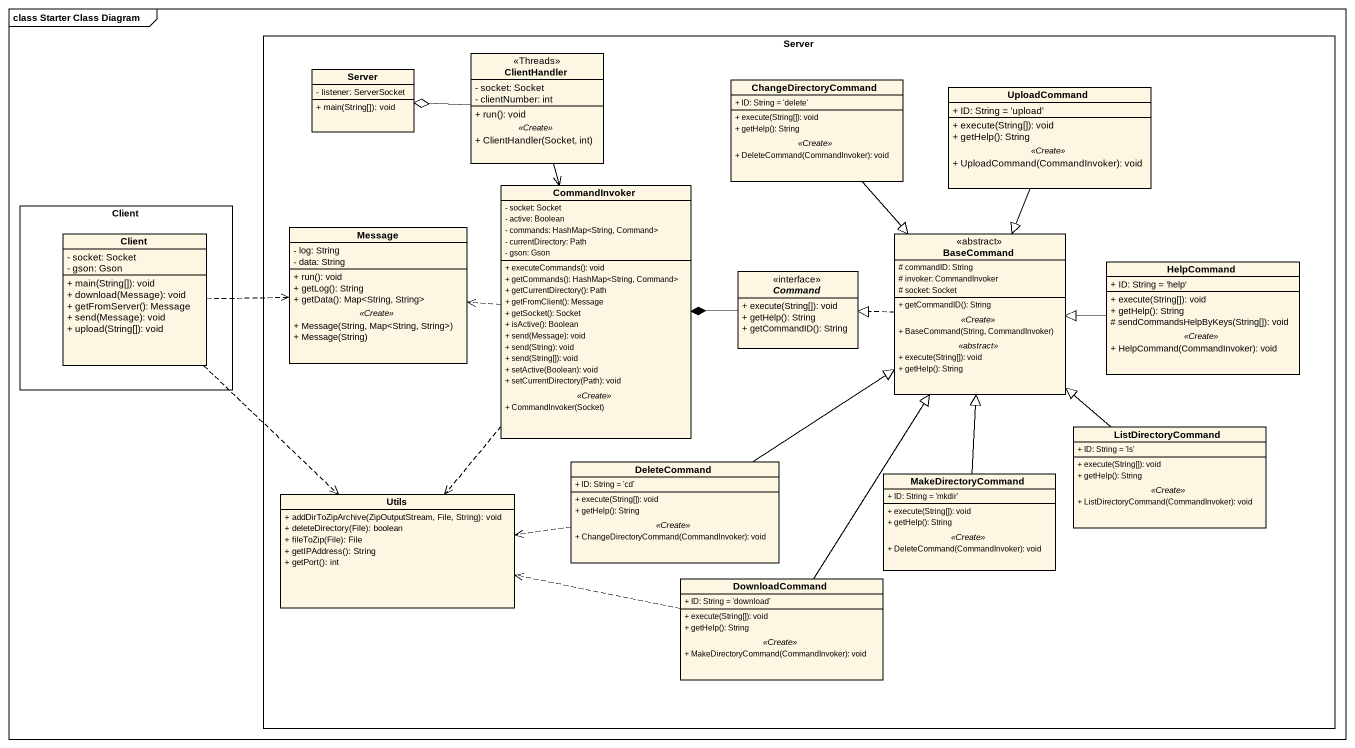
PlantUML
@startuml
mainframe class Starter Class Diagram
hide circle
hide empty members
skinparam classAttributeIconSize 0
rectangle Server {
  class "Server" as Server_2 {
    - listener: ServerSocket
    + main(String[]): void
  }
  class ClientHandler <<Threads>> {
    - socket: Socket
    - clientNumber: int
    --
    + run(): void
    .. <<Create>> ..
    + ClientHandler(Socket, int)
  }
  class ChangeDirectoryCommand {
    + ID: String = 'delete'
    --
    + execute(String[]): void
    + getHelp(): String
    .. <<Create>> ..
    + DeleteCommand(CommandInvoker): void
  }
  class UploadCommand {
    + ID: String = 'upload'
    --
    + execute(String[]): void
    + getHelp(): String
    .. <<Create>> ..
    + UploadCommand(CommandInvoker): void
  }
  class CommandInvoker {
    - socket: Socket
    - active: Boolean
    - commands: HashMap<String, Command>
    - currentDirectory: Path
    - gson: Gson
    --
    + executeCommands(): void
    + getCommands(): HashMap<String, Command>
    + getCurrentDirectory(): Path
    + getFromClient(): Message
    + getSocket(): Socket
    + isActive(): Boolean
    + send(Message): void
    + send(String): void
    + send(String[]): void
    + setActive(Boolean): void
    + setCurrentDirectory(Path): void
    .. <<Create>> ..
    + CommandInvoker(Socket)
  }
  class Message {
    - log: String
    - data: String
    --
    + run(): void
    + getLog(): String
    + getData(): Map<String, String>
    .. <<Create>> ..
    + Message(String, Map<String, String>)
    + Message(String)
  }
  class BaseCommand <<abstract>> {
    # commandID: String
    # invoker: CommandInvoker
    # socket: Socket
    --
    + getCommandID(): String
    .. <<Create>> ..
    + BaseCommand(String, CommandInvoker)
    .. <<abstract>> ..
    + execute(String[]): void
    + getHelp(): String
  }
  interface Command {
    + execute(String[]): void
    + getHelp(): String
    + getCommandID(): String
  }
  class HelpCommand {
    + ID: String = 'help'
    --
    + execute(String[]): void
    + getHelp(): String
    # sendCommandsHelpByKeys(String[]): void
    .. <<Create>> ..
    + HelpCommand(CommandInvoker): void
  }
  class ListDirectoryCommand {
    + ID: String = 'ls'
    --
    + execute(String[]): void
    + getHelp(): String
    .. <<Create>> ..
    + ListDirectoryCommand(CommandInvoker): void
  }
  class DeleteCommand {
    + ID: String = 'cd'
    --
    + execute(String[]): void
    + getHelp(): String
    .. <<Create>> ..
    + ChangeDirectoryCommand(CommandInvoker): void
  }
  class MakeDirectoryCommand {
    + ID: String = 'mkdir'
    --
    + execute(String[]): void
    + getHelp(): String
    .. <<Create>> ..
    + DeleteCommand(CommandInvoker): void
  }
  class Utils {
    + addDirToZipArchive(ZipOutputStream, File, String): void
    + deleteDirectory(File): boolean
    + fileToZip(File): File
    + getIPAddress(): String
    + getPort(): int
  }
  class DownloadCommand {
    + ID: String = 'download'
    --
    + execute(String[]): void
    + getHelp(): String
    .. <<Create>> ..
    + MakeDirectoryCommand(CommandInvoker): void
  }
}
rectangle Client {
  class "Client" as Client_2 {
    - socket: Socket
    - gson: Gson
    + main(String[]): void
    + download(Message): void
    + getFromServer(): Message
    + send(Message): void
    + upload(String[]): void
  }
}
ClientHandler -left-o Server_2
ClientHandler --> CommandInvoker
ChangeDirectoryCommand --|> BaseCommand
UploadCommand --|> BaseCommand
CommandInvoker .left.> Message
CommandInvoker ..> Utils
Client_2 .right.> Message
Client_2 ..> Utils
BaseCommand .left.|> Command
Command -left-* CommandInvoker
HelpCommand -left-|> BaseCommand
ListDirectoryCommand -up-|> BaseCommand
DeleteCommand -up-|> BaseCommand
DeleteCommand .left.> Utils
MakeDirectoryCommand -up-|> BaseCommand
DownloadCommand -up-|> BaseCommand
DownloadCommand .left.> Utils
@enduml
